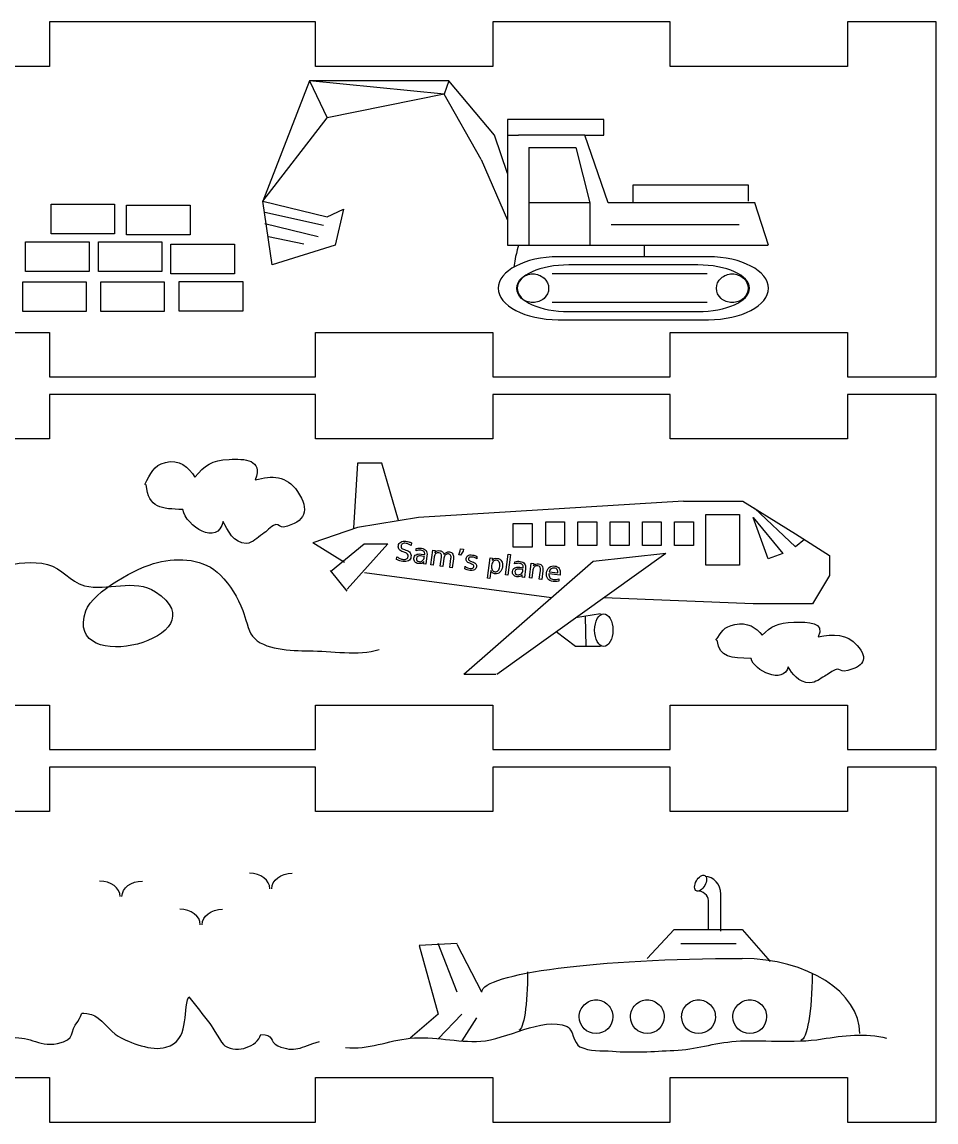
# Model space of a CAD drawing. Extents: x 87 to 257, y -442 to -192.
# Drawn here: x 154.2 to 257.3, y -442.2 to -318.2 of the extents above; entities that cross this region are included whole.
import ezdxf

# ---------------------------------------------------------------- set-up
doc = ezdxf.new("R2010")
doc.units = 0
doc.layers.add('Edges_-_Cut', color=7, linetype='CONTINUOUS')
doc.layers.add('Edges_-_Etch', color=7, linetype='CONTINUOUS')

msp = doc.modelspace()

# ---------------------------------------------------------------- linework, layer by layer
at = {"layer": 'Edges_-_Cut', "color": 7}
for p, q in [((187.309445, -318.194367), (157.309561, -318.194367)), ((157.309561, -318.194367), (157.309561, -323.194442)), ((187.309445, -323.194442), (187.309445, -318.194367)), ((227.309478, -318.194367), (207.309744, -318.194367)), ((207.309744, -318.194367), (207.309744, -323.194442)), ((227.309478, -323.194442), (227.309478, -318.194367)), ((257.30939, -318.194367), (247.309776, -318.194367)), ((247.309776, -318.194367), (247.309776, -323.194442)), ((257.30939, -323.194442), (257.30939, -318.194367)), ((157.309561, -323.194442), (137.309827, -323.194442)), ((207.309744, -323.194442), (187.309445, -323.194442)), ((247.309776, -323.194442), (227.309478, -323.194442)), ((257.30939, -353.194325), (257.30939, -323.194442)), ((137.309827, -353.194325), (157.309561, -353.194325)), ((157.309561, -353.194325), (157.309561, -358.1944)), ((187.309445, -358.1944), (187.309445, -353.194325)), ((187.309445, -353.194325), (207.309744, -353.194325)), ((207.309744, -353.194325), (207.309744, -358.1944)), ((227.309478, -358.1944), (227.309478, -353.194325)), ((227.309478, -353.194325), (247.309776, -353.194325)), ((247.309776, -353.194325), (247.309776, -358.1944)), ((257.30939, -358.1944), (257.30939, -353.194325)), ((157.309561, -358.1944), (187.309445, -358.1944)), ((207.309744, -358.1944), (227.309478, -358.1944)), ((247.309776, -358.1944), (257.30939, -358.1944)), ((187.309445, -360.194368), (157.309561, -360.194368)), ((157.309561, -360.194368), (157.309561, -365.194442)), ((187.309445, -365.194442), (187.309445, -360.194368)), ((227.309478, -360.194368), (207.309744, -360.194368)), ((207.309744, -360.194368), (207.309744, -365.194442)), ((227.309478, -365.194442), (227.309478, -360.194368)), ((257.30939, -360.194368), (247.309776, -360.194368)), ((247.309776, -360.194368), (247.309776, -365.194442)), ((257.30939, -365.194442), (257.30939, -360.194368)), ((157.309561, -365.194442), (137.309827, -365.194442)), ((207.309744, -365.194442), (187.309445, -365.194442)), ((247.309776, -365.194442), (227.309478, -365.194442)), ((257.30939, -395.194326), (257.30939, -365.194442)), ((137.309827, -395.194326), (157.309561, -395.194326)), ((157.309561, -395.194326), (157.309561, -400.194401)), ((187.309445, -400.194401), (187.309445, -395.194326)), ((187.309445, -395.194326), (207.309744, -395.194326)), ((207.309744, -395.194326), (207.309744, -400.194401)), ((227.309478, -400.194401), (227.309478, -395.194326)), ((227.309478, -395.194326), (247.309776, -395.194326)), ((247.309776, -395.194326), (247.309776, -400.194401)), ((257.30939, -400.194401), (257.30939, -395.194326)), ((157.309561, -400.194401), (187.309445, -400.194401)), ((207.309744, -400.194401), (227.309478, -400.194401)), ((247.309776, -400.194401), (257.30939, -400.194401)), ((187.309448, -402.194368), (157.309564, -402.194368)), ((157.309564, -402.194368), (157.309564, -407.194443)), ((187.309448, -407.194443), (187.309448, -402.194368)), ((227.309481, -402.194368), (207.309746, -402.194368)), ((207.309746, -402.194368), (207.309746, -407.194443)), ((227.309481, -407.194443), (227.309481, -402.194368)), ((257.309392, -402.194368), (247.309779, -402.194368)), ((247.309779, -402.194368), (247.309779, -407.194443)), ((257.309392, -407.194443), (257.309392, -402.194368)), ((157.309564, -407.194443), (137.30983, -407.194443)), ((207.309746, -407.194443), (187.309448, -407.194443)), ((247.309779, -407.194443), (227.309481, -407.194443)), ((257.309392, -437.194327), (257.309392, -407.194443)), ((137.30983, -437.194327), (157.309564, -437.194327)), ((157.309564, -437.194327), (157.309564, -442.194401)), ((187.309448, -442.194401), (187.309448, -437.194327)), ((187.309448, -437.194327), (207.309746, -437.194327)), ((207.309746, -437.194327), (207.309746, -442.194401)), ((227.309481, -442.194401), (227.309481, -437.194327)), ((227.309481, -437.194327), (247.309779, -437.194327)), ((247.309779, -437.194327), (247.309779, -442.194401)), ((257.309392, -442.194401), (257.309392, -437.194327)), ((157.309564, -442.194401), (187.309448, -442.194401)), ((207.309746, -442.194401), (227.309481, -442.194401)), ((247.309779, -442.194401), (257.309392, -442.194401))]:
    msp.add_line(p, q, dxfattribs=at)
at = {"layer": 'Edges_-_Etch', "color": 7}
for p, q in [((186.633776, -324.81054), (181.396527, -338.388251)), ((186.633776, -324.81054), (188.627419, -329.000326)), ((202.350062, -324.81054), (186.633776, -324.81054)), ((201.822152, -326.323759), (186.633776, -324.81054)), ((202.350062, -324.81054), (201.822152, -326.323759)), ((207.495487, -330.941564), (202.350062, -324.81054)), ((201.822152, -326.323759), (188.627419, -329.000326)), ((206.011599, -333.694303), (201.822152, -326.323759)), ((181.396527, -338.388251), (188.627419, -329.000326)), ((219.829905, -329.195822), (208.979725, -329.195822)), ((208.979725, -329.195822), (208.979725, -330.941564)), ((219.829905, -330.941564), (219.829905, -329.195822)), ((208.979725, -335.26549), (207.495487, -330.941564)), ((208.979725, -330.941564), (210.222699, -330.941564)), ((208.979725, -330.941564), (208.980007, -343.366453)), ((217.717551, -330.941564), (210.222699, -330.941564)), ((220.350145, -338.583464), (217.717551, -330.941564)), ((217.717551, -330.941564), (219.829905, -330.941564)), ((211.390253, -332.338168), (216.676729, -332.338168)), ((211.390253, -332.338168), (211.390253, -338.583464)), ((216.676729, -332.338168), (218.253146, -338.583464)), ((206.011599, -333.694303), (208.979725, -340.522274)), ((223.170231, -338.583464), (223.170231, -336.565716)), ((223.170231, -336.565716), (236.115657, -336.565716)), ((236.115657, -336.565716), (236.115657, -338.388251)), ((181.396527, -338.388251), (188.627419, -340.173137)), ((182.445022, -345.579386), (181.396527, -338.388251)), ((157.51118, -338.725902), (164.667009, -338.725902)), ((157.51118, -342.072154), (157.51118, -338.725902)), ((164.667009, -338.725902), (164.667009, -342.072154)), ((166.026251, -338.849854), (173.182077, -338.849854)), ((166.026251, -342.196106), (166.026251, -338.849854)), ((173.182077, -338.849854), (173.182077, -342.196106)), ((188.244407, -341.144461), (181.605668, -339.653905)), ((188.627419, -340.173137), (190.474425, -339.280722)), ((190.474425, -339.280722), (189.550929, -343.366453)), ((218.253146, -338.583464), (211.390605, -338.583464)), ((211.390605, -338.583464), (211.390605, -343.366453)), ((218.253146, -338.583464), (218.253146, -343.366453)), ((236.909974, -338.583464), (220.350145, -338.583464)), ((238.408873, -343.366453), (236.87401, -338.583464)), ((187.630604, -342.412232), (181.605318, -340.933246)), ((164.667009, -342.072154), (157.51118, -342.072154)), ((173.182077, -342.196106), (166.026251, -342.196106)), ((220.687415, -341.022259), (235.091949, -341.022259)), ((154.631743, -342.970185), (161.787572, -342.970185)), ((154.631743, -346.316438), (154.631743, -342.970185)), ((161.787572, -342.970185), (161.787572, -346.316438)), ((162.836761, -342.970185), (169.99259, -342.970185)), ((162.836761, -346.316438), (162.836761, -342.970185)), ((169.99259, -342.970185), (169.99259, -346.316438)), ((171.022583, -343.222605), (178.178412, -343.222605)), ((171.022583, -346.568857), (171.022583, -343.222605)), ((178.178412, -343.222605), (178.178412, -346.568857)), ((186.011939, -343.224354), (182.018014, -342.401423)), ((189.550929, -343.366453), (182.445022, -345.579386)), ((208.980078, -343.366453), (238.372912, -343.366453)), ((224.400626, -343.366453), (224.400626, -344.665296)), ((231.636409, -344.665635), (214.704035, -344.665635)), ((230.452442, -345.579386), (215.888353, -345.579386)), ((161.787572, -346.316438), (154.631743, -346.316438)), ((169.99259, -346.316438), (162.836761, -346.316438)), ((178.178412, -346.568857), (171.022583, -346.568857)), ((231.499895, -346.593269), (214.033673, -346.593269)), ((154.304591, -347.494461), (161.46042, -347.494461)), ((154.304591, -350.840714), (154.304591, -347.494461)), ((161.46042, -347.494461), (161.46042, -350.840714)), ((163.108756, -347.494461), (170.264585, -347.494461)), ((163.108756, -350.840714), (163.108756, -347.494461)), ((170.264585, -347.494461), (170.264585, -350.840714)), ((171.961104, -347.44623), (179.116934, -347.44623)), ((171.961104, -350.792482), (171.961104, -347.44623)), ((179.116934, -347.44623), (179.116934, -350.792482)), ((207.931924, -348.210205), (207.931924, -348.210205)), ((207.931924, -348.210205), (207.931924, -348.210205)), ((210.062087, -348.210205), (210.062087, -348.210205)), ((210.062087, -348.210205), (210.062087, -348.210205)), ((213.621329, -348.209838), (213.621329, -348.209838)), ((236.115657, -348.209838), (236.115657, -348.209838)), ((236.278708, -348.210205), (236.278708, -348.210205)), ((238.40852, -348.210205), (238.40852, -348.210205)), ((161.46042, -350.840714), (154.304591, -350.840714)), ((170.264585, -350.840714), (163.108756, -350.840714)), ((179.116934, -350.792482), (171.961104, -350.792482)), ((231.499895, -349.826435), (214.033673, -349.826435)), ((215.888353, -350.841052), (230.452442, -350.841052)), ((214.704035, -351.754775), (231.636409, -351.754775)), ((192.06339, -367.937821), (191.613889, -375.25415)), ((194.790534, -367.937821), (192.06339, -367.937821)), ((196.702632, -374.383353), (194.790534, -367.937821)), ((228.823108, -372.220797), (198.947453, -374.054931)), ((228.823108, -372.220797), (235.537663, -372.220797)), ((235.537663, -372.220797), (241.475647, -375.888726)), ((241.475647, -377.342058), (236.819141, -373.012289)), ((198.947453, -374.054931), (192.06339, -375.177188)), ((231.361178, -373.695662), (235.157171, -373.695662)), ((231.361178, -379.408715), (231.361178, -373.695662)), ((235.157171, -373.695662), (235.157171, -379.408715)), ((236.69474, -374.054931), (240.039914, -378.095083)), ((238.367322, -378.70807), (236.69474, -374.054931)), ((192.06339, -375.177188), (187.030696, -376.924397)), ((209.613926, -374.718689), (211.748946, -374.718689)), ((209.613926, -377.382472), (209.613926, -374.718689)), ((211.748946, -374.718689), (211.748946, -377.382472)), ((213.289162, -374.556835), (215.424179, -374.556835)), ((213.289162, -377.220646), (213.289162, -374.556835)), ((215.424179, -374.556835), (215.424179, -377.220646)), ((216.922274, -374.556835), (219.05696, -374.556835)), ((216.922274, -377.220646), (216.922274, -374.556835)), ((219.05696, -374.556835), (219.05696, -377.220646)), ((220.555385, -374.556835), (222.689739, -374.556835)), ((220.555385, -377.220646), (220.555385, -374.556835)), ((222.689739, -374.556835), (222.689739, -377.220646)), ((224.188172, -374.556835), (226.323189, -374.556835)), ((224.188172, -377.220646), (224.188172, -374.556835)), ((226.323189, -374.556835), (226.323189, -377.220646)), ((227.820951, -374.556835), (229.955968, -374.556835)), ((227.820951, -377.220646), (227.820951, -374.556835)), ((229.955968, -374.556835), (229.955968, -377.220646)), ((190.577566, -379.120453), (187.030696, -376.924397)), ((198.164394, -376.918866), (198.125427, -377.211304)), ((198.164385, -376.918922), (198.164394, -376.918866)), ((241.475647, -375.888726), (245.295183, -378.348519)), ((242.459885, -376.522654), (241.475647, -377.342058)), ((192.815086, -377.049422), (189.003505, -380.172041)), ((195.475561, -377.01928), (190.909629, -382.138876)), ((192.815086, -377.01928), (195.475561, -377.01928)), ((197.401129, -377.998563), (197.223295, -377.938619)), ((197.350532, -377.663989), (197.526679, -377.725231)), ((198.663701, -377.808853), (198.697325, -377.556518)), ((199.252134, -378.177153), (199.635102, -378.228179)), ((200.322064, -379.387887), (200.543589, -377.725372)), ((200.543589, -377.725372), (200.818197, -377.761976)), ((200.818197, -377.761976), (200.78378, -378.020266)), ((203.475141, -378.264162), (203.659952, -377.806878)), ((203.659952, -377.806878), (203.690017, -377.581241)), ((203.973156, -377.848506), (203.666623, -378.289562)), ((203.690017, -377.581128), (204.003224, -377.622869)), ((203.690017, -377.581241), (203.690017, -377.581128)), ((204.003224, -377.622869), (203.973156, -377.848506)), ((226.852302, -378.095083), (207.763855, -391.735843)), ((211.748946, -377.382472), (209.613926, -377.382472)), ((215.424179, -377.220646), (213.289162, -377.220646)), ((219.05696, -377.220646), (216.922274, -377.220646)), ((226.852302, -378.095083), (218.652245, -379.011967)), ((222.689739, -377.220646), (220.555385, -377.220646)), ((226.323189, -377.220646), (224.188172, -377.220646)), ((229.955968, -377.220646), (227.820951, -377.220646)), ((240.039914, -378.095083), (238.367322, -378.70807)), ((196.474258, -378.775464), (196.5154, -378.466685)), ((199.334972, -378.405923), (199.334984, -378.40581)), ((199.606611, -378.442104), (199.334972, -378.405923)), ((199.495263, -379.277707), (199.52889, -379.025372)), ((199.768389, -379.314086), (199.495263, -379.277707)), ((199.598511, -378.502979), (199.606611, -378.442104)), ((199.635102, -378.228179), (199.638658, -378.20165)), ((199.89478, -378.365565), (199.768389, -379.314086)), ((199.89476, -378.365847), (199.89478, -378.365565)), ((200.596672, -379.424463), (200.322064, -379.387887)), ((200.721874, -378.48486), (200.596672, -379.424463)), ((201.398231, -379.531284), (201.530752, -378.536733)), ((201.798047, -378.628257), (201.672845, -379.56786)), ((201.805828, -378.218386), (201.805828, -378.218386)), ((202.474404, -379.674681), (202.606924, -378.68013)), ((202.88272, -378.707816), (202.749012, -379.711257)), ((203.666623, -378.289562), (203.475141, -378.264162)), ((218.652245, -379.011967), (204.052794, -391.735843)), ((204.823991, -379.252364), (204.73197, -379.21734)), ((204.912146, -379.010217), (205.0029, -379.043378)), ((205.537915, -378.440721), (205.503503, -378.698982)), ((205.537898, -378.441059), (205.537915, -378.440721)), ((206.721552, -380.884144), (207.027334, -378.589339)), ((207.027334, -378.589339), (207.301942, -378.625915)), ((207.301942, -378.625915), (207.268318, -378.87825)), ((208.745884, -380.510341), (209.053647, -378.200634)), ((209.326774, -378.237041), (209.01901, -380.546748)), ((209.053647, -378.200634), (209.326774, -378.237041)), ((209.053647, -378.200634), (209.053647, -378.200634)), ((209.784634, -379.290746), (209.818258, -379.038411)), ((211.442991, -380.869723), (211.664519, -379.207236)), ((211.664519, -379.207236), (211.93913, -379.243812)), ((211.93913, -379.243812), (211.904713, -379.502102)), ((235.157171, -379.408715), (231.361178, -379.408715)), ((245.295183, -378.348519), (245.295183, -380.588008)), ((190.909629, -382.368097), (189.003505, -380.018456)), ((213.95329, -383.107152), (192.841618, -380.269577)), ((201.672845, -379.56786), (201.398231, -379.531284)), ((202.749012, -379.711257), (202.474404, -379.674681)), ((204.149449, -379.836197), (204.18703, -379.554172)), ((207.113646, -380.03903), (206.99616, -380.920748)), ((207.113646, -380.03903), (207.113646, -380.03903)), ((208.120197, -379.582479), (208.120197, -379.582479)), ((209.01901, -380.546748), (208.745884, -380.510341)), ((210.373064, -379.659018), (210.756034, -379.710072)), ((210.455902, -379.88773), (210.455911, -379.887646)), ((210.727544, -379.92394), (210.455902, -379.88773)), ((210.616196, -380.759571), (210.64982, -380.507208)), ((210.719444, -379.984815), (210.727544, -379.92394)), ((210.756034, -379.710072), (210.75959, -379.683543)), ((211.015713, -379.847429), (210.889322, -380.79595)), ((211.015693, -379.84774), (211.015713, -379.847429)), ((211.842807, -379.966696), (211.717602, -380.906327)), ((212.562211, -381.018849), (212.694732, -380.024326)), ((212.969043, -380.051814), (212.835335, -381.055256)), ((212.969043, -380.051814), (212.969043, -380.051814)), ((214.907151, -380.551799), (213.651372, -380.38447)), ((213.688572, -380.173368), (214.66232, -380.303105)), ((214.66232, -380.303105), (214.662518, -380.301638)), ((214.924959, -380.418195), (214.907151, -380.551799)), ((214.924967, -380.418816), (214.924959, -380.418195)), ((245.295183, -380.588008), (243.385083, -383.797524)), ((206.99616, -380.920748), (206.721552, -380.884144)), ((210.889322, -380.79595), (210.616196, -380.759571)), ((211.717602, -380.906327), (211.442991, -380.869723)), ((212.835335, -381.055256), (212.562211, -381.018849)), ((214.786955, -380.967202), (214.752538, -381.225492)), ((236.69474, -383.797524), (219.838185, -383.107152)), ((243.385083, -383.797524), (236.69474, -383.797524)), ((219.472623, -384.915124), (216.666177, -385.373876)), ((217.742316, -385.19808), (217.831546, -388.584408)), ((220.867216, -386.749597), (220.867216, -386.749597)), ((216.666177, -388.584408), (214.477422, -386.938347)), ((219.472623, -388.584408), (216.666177, -388.584408)), ((207.681257, -391.735843), (204.108191, -391.735843)), ((230.28209, -415.017539), (230.282115, -415.017539)), ((233.035193, -420.699886), (233.035193, -416.508886)), ((231.64305, -420.530327), (231.64305, -417.234931)), ((224.747204, -423.74941), (227.779052, -420.504673)), ((227.779052, -420.504673), (235.447075, -420.504673)), ((235.447075, -420.504673), (238.619688, -424.087145)), ((203.318, -422.058363), (199.000116, -422.307339)), ((199.000116, -422.307339), (201.158876, -430.043671)), ((203.318, -427.550661), (201.158876, -422.058363)), ((206.094643, -427.550661), (203.318, -422.18319)), ((228.535967, -422.058363), (234.753607, -422.058363)), ((201.158876, -430.043671), (197.999785, -432.752017)), ((203.816249, -430.043671), (201.158876, -432.802986)), ((205.486474, -430.466355), (203.816249, -433.059893)), ((220.872106, -430.327982), (220.872106, -430.327982)), ((226.650773, -430.327982), (226.650773, -430.327982)), ((232.429448, -430.327982), (232.429448, -430.327982)), ((238.208114, -430.327982), (238.208114, -430.327982))]:
    msp.add_line(p, q, dxfattribs=at)
for points in [[(210.223052, -343.363208), (209.79971, -344.835364), (209.803373, -345.175413), (209.692858, -345.823508)], [(214.704035, -344.665635), (210.964289, -344.665635), (207.931924, -346.252542), (207.931924, -348.210205)], [(238.40852, -348.210205), (238.40852, -346.252542), (235.376853, -344.665635), (231.636409, -344.665635)], [(215.888353, -345.579386), (212.670238, -345.579386), (210.062087, -346.757043), (210.062087, -348.210205)], [(236.278708, -348.210205), (236.278708, -346.75741), (233.670907, -345.579386), (230.452442, -345.579386)], [(210.042543, -348.209838), (210.042541, -347.781098), (210.231066, -347.369917), (210.566642, -347.066752)], [(210.566642, -347.066752), (210.902218, -346.763586), (211.357358, -346.593269), (211.831936, -346.593269)], [(211.831936, -346.593269), (212.306514, -346.593269), (212.761654, -346.763586), (213.09723, -347.066752)], [(213.09723, -347.066752), (213.432806, -347.369917), (213.621331, -347.781098), (213.621329, -348.209838)], [(232.53687, -348.209838), (232.536869, -347.781098), (232.725393, -347.369917), (233.060969, -347.066752)], [(233.060969, -347.066752), (233.396546, -346.763586), (233.851686, -346.593269), (234.326263, -346.593269)], [(234.326263, -346.593269), (234.800841, -346.593269), (235.255981, -346.763586), (235.591557, -347.066752)], [(235.591557, -347.066752), (235.927134, -347.369917), (236.115658, -347.781098), (236.115657, -348.209838)], [(207.931924, -348.210205), (207.931924, -350.167557), (210.964289, -351.754775), (214.704035, -351.754775)], [(210.566642, -349.352925), (210.231066, -349.049759), (210.042541, -348.638579), (210.042543, -348.209838)], [(210.062087, -348.210205), (210.062087, -349.663029), (212.670238, -350.841052), (215.888353, -350.841052)], [(213.621329, -348.209838), (213.621331, -348.638579), (213.432806, -349.049759), (213.09723, -349.352925)], [(230.452442, -350.841052), (233.670907, -350.841052), (236.278708, -349.663029), (236.278708, -348.210205)], [(231.636409, -351.754775), (235.377203, -351.754775), (238.40852, -350.167896), (238.40852, -348.210205)], [(233.060969, -349.352925), (232.725393, -349.049759), (232.536869, -348.638579), (232.53687, -348.209838)], [(236.115657, -348.209838), (236.115658, -348.638579), (235.927134, -349.049759), (235.591557, -349.352925)], [(211.831936, -349.826407), (211.357358, -349.826407), (210.902218, -349.65609), (210.566642, -349.352925)], [(213.09723, -349.352925), (212.761654, -349.65609), (212.306514, -349.826407), (211.831936, -349.826407)], [(234.326263, -349.826407), (233.851686, -349.826407), (233.396546, -349.65609), (233.060969, -349.352925)], [(235.591557, -349.352925), (235.255981, -349.65609), (234.800841, -349.826407), (234.326263, -349.826407)], [(168.076948, -370.320312), (168.750028, -369.107829), (169.020388, -368.174351), (170.395742, -367.833003)], [(170.395742, -367.833003), (171.90744, -367.457817), (173.036651, -368.326271), (173.720678, -369.520184)], [(173.720678, -369.520184), (174.828657, -368.117286), (175.619173, -367.605081), (177.573065, -367.501251)], [(177.573065, -367.501251), (179.340194, -367.407384), (181.436399, -367.475569), (180.533096, -369.801475)], [(180.533096, -369.801475), (182.434244, -369.308207), (184.046453, -369.287294), (185.292433, -371.11347)], [(172.364894, -373.164887), (169.942931, -373.036193), (168.491608, -373.091255), (168.242813, -370.320312)], [(185.292433, -371.11347), (186.726172, -373.214642), (186.196732, -374.569789), (183.709747, -375.142333)], [(176.909273, -374.484191), (176.295902, -377.31519), (172.72615, -375.03221), (172.364894, -373.164887)], [(179.521649, -376.963541), (178.12606, -377.007004), (177.378337, -375.461809), (176.909273, -374.484191)], [(182.850564, -374.857063), (182.144642, -375.089924), (181.87959, -375.57989), (181.342185, -375.93185)], [(183.709747, -375.142333), (183.381667, -375.218307), (183.139503, -374.761841), (182.850564, -374.857063)], [(181.342185, -375.93185), (180.740758, -376.325945), (180.300884, -376.939665), (179.521649, -376.963541)], [(196.668684, -377.248332), (196.694791, -377.052394), (196.784138, -376.907172), (196.936724, -376.812665)], [(196.936724, -376.812665), (197.090298, -376.718328), (197.288308, -376.687312), (197.530754, -376.719617)], [(197.532456, -376.967634), (197.369175, -376.945865), (197.238784, -376.960719), (197.141282, -377.012196)], [(197.530754, -376.719617), (197.634661, -376.73354), (197.739291, -376.757077), (197.844644, -376.790229)], [(197.844644, -376.790229), (197.949998, -376.823456), (198.056578, -376.866353), (198.164385, -376.918922)], [(196.765793, -377.664638), (196.678506, -377.556321), (196.646136, -377.417552), (196.668684, -377.248332)], [(197.223295, -377.938619), (197.005583, -377.864263), (196.853083, -377.772936), (196.765793, -377.664638)], [(196.973179, -377.264701), (196.960121, -377.362669), (196.979423, -377.440789), (197.031085, -377.499058)], [(197.141282, -377.012196), (197.044769, -377.063787), (196.988735, -377.147955), (196.973179, -377.264701)], [(197.031085, -377.499058), (197.083866, -377.556443), (197.190349, -377.61142), (197.350532, -377.663989)], [(197.710781, -378.180314), (197.652654, -378.110116), (197.549437, -378.049532), (197.401129, -377.998563)], [(197.526679, -377.725231), (197.744656, -377.797593), (197.899402, -377.894752), (197.990917, -378.01671)], [(197.819538, -377.046628), (197.72216, -377.006496), (197.626466, -376.980164), (197.532456, -376.967634)], [(197.777695, -378.449103), (197.792202, -378.34024), (197.769897, -378.250644), (197.710781, -378.180314)], [(198.125427, -377.211304), (198.018879, -377.141708), (197.916916, -377.086816), (197.819538, -377.046628)], [(197.990917, -378.01671), (198.083548, -378.13784), (198.117865, -378.288443), (198.093869, -378.46852)], [(198.93711, -377.741092), (198.844027, -377.751816), (198.752891, -377.774403), (198.663701, -377.808853)], [(198.672055, -378.244858), (198.810389, -378.166626), (199.003749, -378.144058), (199.252134, -378.177153)], [(198.697325, -377.556518), (198.802413, -377.531269), (198.903217, -377.515502), (198.999735, -377.509218)], [(199.219239, -377.743914), (199.124241, -377.731308), (199.030198, -377.730367), (198.93711, -377.741092)], [(198.999735, -377.509218), (199.096371, -377.502068), (199.189221, -377.50442), (199.278285, -377.516274)], [(199.552738, -377.894084), (199.479832, -377.813877), (199.368666, -377.76382), (199.219239, -377.743914)], [(199.278285, -377.516274), (199.518754, -377.548315), (199.690055, -377.634591), (199.792189, -377.7751)], [(199.638658, -378.20165), (199.655403, -378.075986), (199.626763, -377.973464), (199.552738, -377.894084)], [(199.792189, -377.7751), (199.894324, -377.915609), (199.928514, -378.112524), (199.89476, -378.365847)], [(200.896104, -378.11831), (200.801443, -378.201377), (200.743367, -378.323561), (200.721874, -378.48486)], [(200.78378, -378.020266), (200.859707, -377.926625), (200.944442, -377.861366), (201.037986, -377.824488)], [(201.247595, -378.020125), (201.108064, -378.001498), (200.990901, -378.034227), (200.896104, -378.11831)], [(201.037986, -377.824488), (201.131531, -377.787593), (201.238174, -377.777122), (201.357913, -377.793077)], [(201.493416, -378.17069), (201.447294, -378.086005), (201.365353, -378.035816), (201.247595, -378.020125)], [(201.357913, -377.793077), (201.478642, -377.80907), (201.576977, -377.853397), (201.652917, -377.92606)], [(201.530752, -378.536733), (201.552114, -378.37643), (201.539669, -378.254416), (201.493416, -378.17069)], [(201.652917, -377.92606), (201.729845, -377.998761), (201.780815, -378.096203), (201.805828, -378.218386)], [(201.805828, -378.218386), (201.890461, -378.104763), (201.984166, -378.025092), (202.086944, -377.979372)], [(202.326734, -378.163917), (202.185224, -378.145046), (202.067138, -378.177144), (201.972477, -378.260211)], [(202.086944, -377.979372), (202.189725, -377.933633), (202.305438, -377.919334), (202.434083, -377.936474)], [(202.569589, -378.314088), (202.523466, -378.229402), (202.442515, -378.179345), (202.326734, -378.163917)], [(202.434083, -377.936474), (202.607262, -377.95956), (202.732745, -378.038234), (202.810533, -378.172497)], [(202.810533, -378.172497), (202.888459, -378.305743), (202.912521, -378.484183), (202.88272, -378.707816)], [(147.803235, -382.304738), (150.209941, -380.011146), (153.704389, -378.541926), (157.087378, -379.339062)], [(157.087378, -379.339062), (158.754987, -379.73217), (159.595261, -381.305558), (161.269835, -381.741789)], [(161.429731, -384.568809), (162.215601, -382.37408), (167.294063, -379.636637), (169.496754, -379.121441)], [(169.496754, -379.121441), (171.99402, -378.537608), (174.746056, -378.671945), (176.595456, -380.534302)], [(196.826855, -378.929699), (196.712261, -378.890244), (196.594729, -378.838833), (196.474258, -378.775464)], [(196.5154, -378.466685), (196.62802, -378.551201), (196.740407, -378.618558), (196.852563, -378.668756)], [(197.157577, -379.010019), (197.052683, -378.996096), (196.942442, -378.969323), (196.826855, -378.929699)], [(196.852563, -378.668756), (196.96472, -378.718954), (197.077203, -378.75157), (197.190013, -378.766603)], [(197.812076, -378.928034), (197.653817, -379.019737), (197.435651, -379.047066), (197.157577, -379.010019)], [(197.190013, -378.766603), (197.361213, -378.789406), (197.497806, -378.773357), (197.599794, -378.718456)], [(197.599794, -378.718456), (197.701783, -378.663554), (197.761084, -378.57377), (197.777695, -378.449103)], [(198.093869, -378.46852), (198.065254, -378.683272), (197.971323, -378.836443), (197.812076, -378.928034)], [(198.527351, -379.047414), (198.44019, -378.938119), (198.407289, -378.80332), (198.42865, -378.643018)], [(198.42865, -378.643018), (198.453573, -378.45598), (198.534709, -378.32326), (198.672055, -378.244858)], [(198.915076, -379.244123), (198.744868, -379.221432), (198.615626, -379.155862), (198.527351, -379.047414)], [(198.704149, -378.661785), (198.691223, -378.758757), (198.712606, -378.840159), (198.768295, -378.905992)], [(198.866224, -378.420485), (198.774392, -378.459639), (198.720368, -378.540072), (198.704149, -378.661785)], [(198.768295, -378.905992), (198.825103, -378.97096), (198.908429, -379.010763), (199.018274, -379.0254)], [(199.334984, -378.40581), (199.114305, -378.376402), (198.958051, -378.381294), (198.866224, -378.420485)], [(199.26598, -379.21844), (199.166629, -379.253549), (199.049661, -379.26211), (198.915076, -379.244123)], [(199.018274, -379.0254), (199.169679, -379.045589), (199.298022, -379.008307), (199.403304, -378.913556)], [(199.52889, -379.025372), (199.453098, -379.117979), (199.365462, -379.182335), (199.26598, -379.21844)], [(199.403304, -378.913556), (199.509709, -378.817958), (199.574778, -378.681099), (199.598511, -378.502979)], [(201.972477, -378.260211), (201.877814, -378.343279), (201.819671, -378.465961), (201.798047, -378.628257)], [(202.606924, -378.68013), (202.628155, -378.520806), (202.61571, -378.398792), (202.569589, -378.314088)], [(204.387089, -379.005193), (204.321769, -378.920941), (204.29768, -378.814496), (204.31482, -378.685859)], [(204.31482, -378.685859), (204.335654, -378.529527), (204.407159, -378.416177), (204.529334, -378.345809)], [(204.73197, -379.21734), (204.567498, -379.159164), (204.452538, -379.088449), (204.387089, -379.005193)], [(204.529334, -378.345809), (204.651507, -378.27548), (204.814521, -378.253899), (205.018378, -378.281068)], [(204.580614, -378.709227), (204.572185, -378.772558), (204.589772, -378.825756), (204.633376, -378.868824)], [(204.706474, -378.535632), (204.633644, -378.568219), (204.59169, -378.626084), (204.580614, -378.709227)], [(204.633376, -378.868824), (204.677116, -378.910894), (204.77004, -378.958025), (204.912146, -379.010217)], [(205.020565, -378.513901), (204.884989, -378.495839), (204.780292, -378.503082), (204.706474, -378.535632)], [(205.136806, -379.41038), (205.092603, -379.364189), (204.988331, -379.311517), (204.823991, -379.252364)], [(205.0029, -379.043378), (205.19132, -379.110792), (205.321026, -379.188008), (205.39202, -379.275026)], [(205.018378, -378.281068), (205.119313, -378.294614), (205.21332, -378.314727), (205.300397, -378.341407)], [(205.274901, -378.577909), (205.194403, -378.54709), (205.109625, -378.525754), (205.020565, -378.513901)], [(205.189765, -379.591143), (205.199662, -379.516919), (205.182009, -379.456664), (205.136806, -379.41038)], [(205.503503, -378.698982), (205.431589, -378.649123), (205.355388, -378.608765), (205.274901, -378.577909)], [(205.300397, -378.341407), (205.387473, -378.36818), (205.46664, -378.401398), (205.537898, -378.441059)], [(205.39202, -379.275026), (205.464133, -379.361179), (205.491159, -379.472036), (205.473097, -379.607597)], [(207.377086, -379.00302), (207.279784, -379.1059), (207.217748, -379.257782), (207.190981, -379.458668)], [(207.268318, -378.87825), (207.338902, -378.786942), (207.4209, -378.723338), (207.514311, -378.687439)], [(207.741433, -378.876331), (207.596954, -378.857083), (207.475505, -378.899313), (207.377086, -379.00302)], [(207.514311, -378.687439), (207.608846, -378.650694), (207.716972, -378.640431), (207.838689, -378.656649)], [(208.058413, -379.093811), (207.991572, -378.968091), (207.885911, -378.895597), (207.741433, -378.876331)], [(207.838689, -378.656649), (208.040566, -378.683535), (208.193663, -378.785512), (208.297978, -378.962578)], [(208.120197, -379.582479), (208.146965, -379.381593), (208.12637, -379.218704), (208.058413, -379.093811)], [(208.297978, -378.962578), (208.40328, -379.139776), (208.438525, -379.359006), (208.403712, -379.620268)], [(210.058042, -379.222956), (209.964958, -379.23368), (209.873822, -379.256277), (209.784634, -379.290746)], [(209.818258, -379.038411), (209.923346, -379.013143), (210.024148, -378.997366), (210.120665, -378.991082)], [(210.340171, -379.225778), (210.245172, -379.213172), (210.151129, -379.212232), (210.058042, -379.222956)], [(210.120665, -378.991082), (210.217305, -378.983933), (210.310155, -378.986284), (210.399215, -378.998138)], [(210.673668, -379.375977), (210.600766, -379.295769), (210.489601, -379.245703), (210.340171, -379.225778)], [(210.399215, -378.998138), (210.639685, -379.030179), (210.810988, -379.116455), (210.913122, -379.256964)], [(210.75959, -379.683543), (210.776336, -379.55786), (210.747695, -379.455338), (210.673668, -379.375977)], [(210.913122, -379.256964), (211.015258, -379.397492), (211.049449, -379.594417), (211.015693, -379.84774)], [(211.904713, -379.502102), (211.983344, -379.41085), (212.069992, -379.346353), (212.164659, -379.30861)], [(212.164659, -379.30861), (212.260314, -379.271), (212.366031, -379.259908), (212.481812, -379.275336)], [(212.481812, -379.275336), (212.672801, -379.300793), (212.809368, -379.37942), (212.891514, -379.511218)], [(176.595456, -380.534302), (177.72367, -381.670472), (178.54039, -383.082655), (179.137838, -384.537285)], [(204.443463, -379.953912), (204.349722, -379.924241), (204.251717, -379.885002), (204.149449, -379.836197)], [(204.18703, -379.554172), (204.280978, -379.62008), (204.375156, -379.672912), (204.469565, -379.712668)], [(204.718976, -380.01775), (204.629913, -380.005897), (204.538075, -379.984617), (204.443463, -379.953912)], [(204.469565, -379.712668), (204.564106, -379.751445), (204.659371, -379.777231), (204.755361, -379.790025)], [(205.240179, -379.949706), (205.10646, -380.023536), (204.932726, -380.046217), (204.718976, -380.01775)], [(204.755361, -379.790025), (204.884007, -379.807147), (204.985866, -379.798586), (205.060937, -379.764343)], [(205.060937, -379.764343), (205.136139, -379.729046), (205.179082, -379.671313), (205.189765, -379.591143)], [(205.473097, -379.607597), (205.452527, -379.761972), (205.374887, -379.876009), (205.240179, -379.949706)], [(207.300895, -380.289079), (207.220273, -380.228984), (207.157857, -380.145635), (207.113646, -380.03903)], [(207.190981, -379.458668), (207.164215, -379.659535), (207.184251, -379.822838), (207.251088, -379.948578)], [(207.251088, -379.948578), (207.319051, -380.073452), (207.425272, -380.145512), (207.569751, -380.16476)], [(207.606087, -380.402278), (207.484369, -380.386097), (207.382638, -380.348364), (207.300895, -380.289079)], [(207.569751, -380.16476), (207.71423, -380.184026), (207.835119, -380.142229), (207.932418, -380.039368)], [(208.129457, -380.227272), (207.982419, -380.370829), (207.807963, -380.429164), (207.606087, -380.402278)], [(207.932418, -380.039368), (208.030838, -379.935642), (208.093431, -379.783346), (208.120197, -379.582479)], [(208.403712, -379.620268), (208.368903, -379.881493), (208.277484, -380.083828), (208.129457, -380.227272)], [(209.648278, -380.529278), (209.561117, -380.420002), (209.528217, -380.285203), (209.549579, -380.124882)], [(209.549579, -380.124882), (209.574502, -379.937844), (209.655637, -379.805133), (209.792985, -379.726751)], [(210.036009, -380.725987), (209.865799, -380.703315), (209.736555, -380.637745), (209.648278, -380.529278)], [(209.792985, -379.726751), (209.931319, -379.6485), (210.124679, -379.625922), (210.373064, -379.659018)], [(209.825082, -380.143593), (209.812156, -380.240584), (209.833537, -380.321995), (209.889225, -380.387828)], [(209.987157, -379.902321), (209.895325, -379.941456), (209.8413, -380.02188), (209.825082, -380.143593)], [(209.889225, -380.387828), (209.946033, -380.452796), (210.029358, -380.492599), (210.139201, -380.507236)], [(210.455911, -379.887646), (210.235236, -379.858238), (210.078984, -379.86313), (209.987157, -379.902321)], [(210.139201, -380.507236), (210.290608, -380.527406), (210.418952, -380.490124), (210.524234, -380.395392)], [(210.64982, -380.507208), (210.574026, -380.599834), (210.486389, -380.664199), (210.386907, -380.700305)], [(210.524234, -380.395392), (210.630641, -380.299775), (210.695711, -380.162916), (210.719444, -379.984815)], [(212.021691, -379.599243), (211.924059, -379.681934), (211.864431, -379.804418), (211.842807, -379.966696)], [(212.389305, -379.504727), (212.241859, -379.485084), (212.119321, -379.516589), (212.021691, -379.599243)], [(212.649774, -379.658792), (212.598836, -379.572432), (212.512013, -379.521077), (212.389305, -379.504727)], [(212.694732, -380.024326), (212.715699, -379.866978), (212.700713, -379.745133), (212.649774, -379.658792)], [(212.891514, -379.511218), (212.973791, -379.642037), (212.999634, -379.822236), (212.969043, -380.051814)], [(213.521008, -380.955405), (213.387204, -380.780446), (213.33784, -380.561357), (213.372914, -380.298138)], [(213.372914, -380.298138), (213.409176, -380.026001), (213.511152, -379.820025), (213.678841, -379.680212)], [(213.651372, -380.38447), (213.638201, -380.574067), (213.675489, -380.725065), (213.763233, -380.837465)], [(213.678841, -379.680212), (213.847649, -379.539553), (214.056741, -379.485837), (214.306116, -379.519064)], [(213.894371, -379.830693), (213.79186, -379.904636), (213.72326, -380.01886), (213.688572, -380.173368)], [(214.278224, -379.750373), (214.125826, -379.730072), (213.997875, -379.756845), (213.894371, -379.830693)], [(214.584015, -379.9271), (214.514735, -379.827213), (214.412805, -379.768303), (214.278224, -379.750373)], [(214.306116, -379.519064), (214.52976, -379.548866), (214.696774, -379.644643), (214.807157, -379.806394)], [(214.662518, -380.301638), (214.680448, -380.151947), (214.654281, -380.027101), (214.584015, -379.9271)], [(214.807157, -379.806394), (214.918663, -379.96728), (214.957933, -380.17142), (214.924967, -380.418816)], [(161.269835, -381.741789), (163.792978, -382.398944), (166.924183, -380.854088), (169.280465, -382.412208)], [(210.386907, -380.700305), (210.287556, -380.735413), (210.17059, -380.743974), (210.036009, -380.725987)], [(214.121012, -381.271014), (213.855804, -381.23568), (213.655803, -381.130477), (213.521008, -380.955405)], [(213.763233, -380.837465), (213.852105, -380.949018), (213.987088, -381.016864), (214.168183, -381.041003)], [(214.438552, -381.280328), (214.332745, -381.28823), (214.226898, -381.285126), (214.121012, -381.271014)], [(214.168183, -381.041003), (214.273077, -381.054926), (214.376225, -381.055867), (214.477625, -381.043826)], [(214.752538, -381.225492), (214.649032, -381.253996), (214.54437, -381.272275), (214.438552, -381.280328)], [(214.477625, -381.043826), (214.580008, -381.03122), (214.683118, -381.005679), (214.786955, -380.967202)], [(169.280465, -382.412208), (177.075468, -387.56632), (158.670063, -392.278866), (161.429731, -384.568809)], [(179.137838, -384.537285), (179.476535, -385.362616), (179.67524, -386.754903), (180.214304, -387.434945)], [(218.809158, -386.749597), (218.809158, -386.263065), (218.917572, -385.79646), (219.110552, -385.452429)], [(219.110552, -385.452429), (219.303533, -385.108399), (219.56527, -384.915125), (219.838185, -384.915124)], [(219.838185, -384.915124), (220.111101, -384.915123), (220.372839, -385.108397), (220.56582, -385.452428)], [(220.56582, -385.452428), (220.758801, -385.796458), (220.867216, -386.263064), (220.867216, -386.749597)], [(219.110552, -388.046764), (218.917572, -387.702734), (218.809158, -387.236129), (218.809158, -386.749597)], [(220.867216, -386.749597), (220.867216, -387.23613), (220.758801, -387.702736), (220.56582, -388.046766)], [(232.475128, -387.890424), (233.09812, -387.015309), (233.348245, -386.341899), (234.621093, -386.095744)], [(234.621093, -386.095744), (236.020333, -385.825404), (237.065284, -386.451711), (237.698557, -387.313195)], [(237.698557, -387.313195), (238.723938, -386.301089), (239.455401, -385.931209), (241.263667, -385.856251)], [(241.263667, -385.856251), (242.89943, -385.788574), (244.839058, -385.837624), (244.003096, -387.515887)], [(180.214304, -387.434945), (181.439052, -388.981467), (184.574236, -389.075362), (186.589831, -389.07999)], [(219.838185, -388.58407), (219.56527, -388.584069), (219.303533, -388.390795), (219.110552, -388.046764)], [(220.56582, -388.046766), (220.372839, -388.390797), (220.111101, -388.584071), (219.838185, -388.58407)], [(236.443622, -389.942828), (234.202117, -389.850288), (232.858942, -389.890081), (232.628719, -387.890424)], [(244.003096, -387.515887), (245.762927, -387.159948), (247.25472, -387.145018), (248.407482, -388.462658)], [(186.589831, -389.07999), (189.036345, -389.085917), (192.190771, -389.680446), (194.515207, -388.912153)], [(248.407482, -388.462658), (249.734736, -389.978671), (249.244107, -390.956599), (246.942892, -391.369603)], [(240.6493, -390.894566), (240.081709, -392.937037), (236.777674, -391.289988), (236.443622, -389.942828)], [(243.066954, -392.683601), (241.775194, -392.715097), (241.083536, -391.599812), (240.6493, -390.894566)], [(246.147734, -391.163609), (245.494226, -391.331785), (245.249406, -391.685071), (244.751812, -391.939184)], [(246.942892, -391.369603), (246.639026, -391.424015), (246.415108, -391.094944), (246.147734, -391.163609)], [(244.751812, -391.939184), (244.195168, -392.223156), (243.788466, -392.666329), (243.066954, -392.683601)], [(182.180388, -415.904564), (182.180388, -414.937868), (181.146772, -414.155294), (179.868711, -414.155294)], [(182.38496, -415.904564), (182.38496, -414.937868), (183.418576, -414.155294), (184.696636, -414.155294)], [(165.291316, -416.779368), (165.291316, -415.812672), (164.257699, -415.030098), (162.979639, -415.030098)], [(165.495887, -416.779368), (165.495887, -415.812672), (166.529504, -415.030098), (167.807564, -415.030098)], [(230.084246, -415.709622), (230.084928, -415.497875), (230.156095, -415.248924), (230.28209, -415.017539)], [(230.282115, -415.017539), (230.408107, -414.786156), (230.578604, -414.591293), (230.756096, -414.475822)], [(230.756096, -414.475822), (230.933589, -414.36035), (231.103536, -414.333729), (231.22855, -414.401815)], [(231.42271, -414.838843), (231.422016, -415.050588), (231.350845, -415.299529), (231.224853, -415.530901)], [(231.22855, -414.401815), (231.353562, -414.469894), (231.423403, -414.627098), (231.42271, -414.838843)], [(233.03519, -416.508914), (233.03519, -415.412537), (232.240128, -414.524553), (231.257831, -414.524553)], [(230.278449, -416.146626), (230.15342, -416.078565), (230.083563, -415.921368), (230.084246, -415.709622)], [(231.224853, -415.530901), (230.962496, -416.012709), (230.538778, -416.288377), (230.278449, -416.146626)], [(231.64305, -417.234987), (231.64305, -416.627165), (231.032798, -416.135139), (230.278999, -416.135139)], [(174.332753, -419.954057), (174.332753, -418.987362), (173.29914, -418.204788), (172.021077, -418.204788)], [(174.537328, -419.954057), (174.537328, -418.987362), (175.570941, -418.204788), (176.849004, -418.204788)], [(206.09464, -427.550661), (206.09464, -425.449122), (219.22026, -423.74941), (235.44083, -423.74941)], [(248.719013, -432.231909), (248.719013, -427.553794), (242.782925, -423.76815), (235.447072, -423.76815)], [(211.241214, -425.256674), (211.241214, -428.896692), (210.801557, -431.84185), (210.25857, -431.84185)], [(243.335965, -425.507711), (243.335965, -429.636622), (242.764547, -432.977738), (242.057905, -432.977738)], [(170.458, -433.772814), (173.20032, -432.964558), (172.278353, -429.885909), (173.028339, -428.090185)], [(173.028339, -428.090185), (173.862929, -429.079769), (174.59003, -430.105393), (175.41387, -431.10017)], [(217.064965, -430.327982), (217.06496, -429.823121), (217.265512, -429.338935), (217.622501, -428.981943)], [(217.622501, -428.981943), (217.97949, -428.62495), (218.463673, -428.424393), (218.968534, -428.424393)], [(218.968534, -428.424393), (219.473396, -428.424392), (219.95758, -428.624949), (220.31457, -428.981942)], [(220.31457, -428.981942), (220.671559, -429.338934), (220.872111, -429.82312), (220.872106, -430.327982)], [(222.843632, -430.327982), (222.843627, -429.82312), (223.044179, -429.338934), (223.401169, -428.981942)], [(223.401169, -428.981942), (223.758158, -428.624949), (224.242342, -428.424392), (224.747204, -428.424393)], [(224.747204, -428.424393), (225.252065, -428.424393), (225.736248, -428.62495), (226.093237, -428.981943)], [(226.093237, -428.981943), (226.450226, -429.338935), (226.650778, -429.823121), (226.650773, -430.327982)], [(228.622307, -430.327982), (228.622302, -429.823121), (228.822854, -429.338935), (229.179843, -428.981943)], [(229.179843, -428.981943), (229.536832, -428.62495), (230.021015, -428.424393), (230.525876, -428.424393)], [(230.525876, -428.424393), (231.030738, -428.424392), (231.514922, -428.624949), (231.871911, -428.981942)], [(231.871911, -428.981942), (232.228901, -429.338934), (232.429453, -429.82312), (232.429448, -430.327982)], [(234.400973, -430.327982), (234.400968, -429.82312), (234.601521, -429.338934), (234.95851, -428.981942)], [(234.95851, -428.981942), (235.3155, -428.624949), (235.799684, -428.424392), (236.304545, -428.424393)], [(236.304545, -428.424393), (236.809407, -428.424393), (237.29359, -428.62495), (237.650579, -428.981943)], [(237.650579, -428.981943), (238.007568, -429.338935), (238.208119, -429.823121), (238.208114, -430.327982)], [(160.50361, -430.848117), (161.254635, -429.958722), (160.363182, -429.733001), (162.074662, -430.084932)], [(162.074662, -430.084932), (163.029567, -430.281189), (164.190087, -432.017279), (165.084661, -432.529061)], [(158.220712, -433.347026), (160.394735, -432.929901), (159.542463, -431.987477), (160.50361, -430.848117)], [(175.41387, -431.10017), (175.726626, -431.478461), (176.730767, -433.412558), (177.100038, -433.622672)], [(205.973282, -433.097372), (208.768654, -432.938227), (212.851103, -430.29784), (215.709232, -431.416061)], [(215.709232, -431.416061), (216.342022, -431.663965), (216.441881, -433.351174), (217.150259, -433.703811)], [(218.968534, -432.231542), (217.917226, -432.231542), (217.064971, -431.37929), (217.064965, -430.327982)], [(220.872106, -430.327982), (220.872101, -431.379292), (220.019844, -432.231543), (218.968534, -432.231542)], [(224.747204, -432.231542), (223.695894, -432.231543), (222.843637, -431.379292), (222.843632, -430.327982)], [(226.650773, -430.327982), (226.650768, -431.37929), (225.798512, -432.231542), (224.747204, -432.231542)], [(230.525876, -432.231542), (229.474567, -432.231542), (228.622312, -431.37929), (228.622307, -430.327982)], [(232.429448, -430.327982), (232.429443, -431.379292), (231.577186, -432.231543), (230.525876, -432.231542)], [(236.304545, -432.231542), (235.253236, -432.231543), (234.400979, -431.379292), (234.400973, -430.327982)], [(238.208114, -430.327982), (238.208109, -431.37929), (237.355854, -432.231542), (236.304545, -432.231542)], [(152.742313, -432.784275), (154.906974, -432.29572), (155.978383, -433.775242), (158.220712, -433.347026)], [(165.084661, -432.529061), (166.367923, -433.262754), (168.869611, -434.240908), (170.458, -433.772814)], [(177.100038, -433.622672), (178.639885, -434.499226), (180.664118, -433.676774), (181.177286, -432.348411)], [(181.177286, -432.348411), (182.656107, -432.232615), (182.074287, -433.16361), (183.08051, -433.606388)], [(190.718369, -433.792231), (193.308819, -434.073776), (195.502259, -432.990579), (197.999785, -432.752017)], [(197.999785, -432.752017), (200.702579, -432.494066), (203.280199, -433.250619), (205.973282, -433.097372)], [(244.471173, -432.829346), (246.8626, -432.444112), (249.357698, -432.116114), (251.743574, -432.752017)], [(183.08051, -433.606388), (184.979225, -434.441314), (185.658825, -433.758252), (187.765233, -433.120599)], [(217.150259, -433.703811), (218.284078, -434.267945), (219.51221, -434.104623), (220.806916, -434.21627)], [(227.749574, -434.130983), (230.250568, -434.037031), (232.15795, -433.278022), (234.760191, -433.083854)], [(234.760191, -433.083854), (237.33712, -432.891745), (241.280874, -433.343216), (244.471173, -432.829346)], [(220.806916, -434.21627), (223.132808, -434.415999), (225.387275, -434.220221), (227.749574, -434.130983)]]:
    msp.add_open_spline(points, degree=3, dxfattribs=at)

doc.saveas('drawing.dxf')
